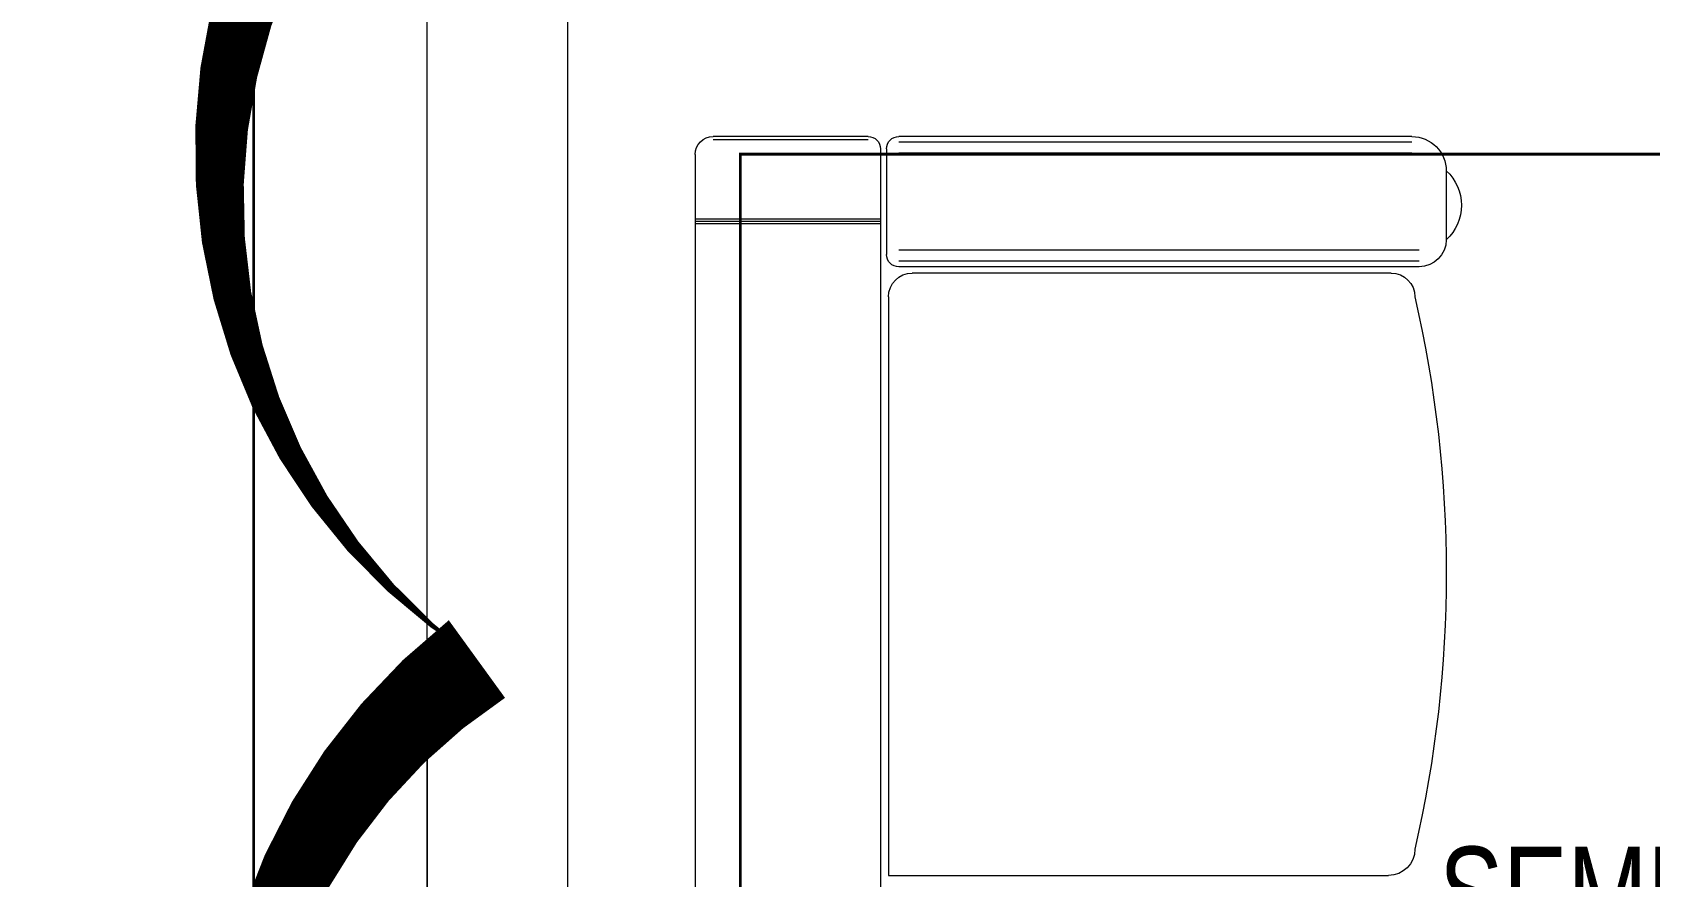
# Model space of a CAD drawing. Header units: metres. Extents: x 75097 to 220695, y -1557923 to -1361206.
# Drawn here: x 161387 to 163110, y -1422385 to -1421485 of the extents above; entities that cross this region are included whole.
import ezdxf

# ---------------------------------------------------------------- set-up
doc = ezdxf.new("R2010")
doc.units = ezdxf.units.M
doc.layers.get('0').update_dxf_attribs({"lineweight": 0})
for name, color, linetype, lineweight in [('A-100 - Copy$0$72_EGR_BASE_TEXT', 8, 'Continuous', 0), ('A-100 - Copy$0$Medical Equipment and Furniture', 8, 'Continuous', 0), ('A-100 - Copy$0$Medical Equipment and Furniture1', 8, 'Continuous', 5), ('A-100 - Copy$0$Walls', 8, 'Continuous', 0)]:
    doc.layers.add(name, color=color, linetype=linetype, lineweight=lineweight)
doc.layers.add('E-POWR', color=7, linetype='Continuous', lineweight=9, true_color=0x4e7e3e)
doc.layers.add('REV 01', color=7, linetype='Continuous', lineweight=0, true_color=0xe41b4d)
doc.styles.add('A-100 - Copy$0$X3G_ENTITY_2587EA', font='swisscl.ttf', dxfattribs={"height": 200})

# ---------------------------------------------------------------- blocks, each defined once
blk = doc.blocks.new('NORMAL SOCKET')
at = {"layer": 'E-POWR'}
for p, q in [((0, 307.7), (0, 615.4)), ((-307.7, 0), (307.7, 0))]:
    blk.add_line(p, q, dxfattribs=at)
blk.add_ellipse((0, 0), major_axis=(32.8, 305.9), ratio=1, start_param=4.81904, end_param=7.960633, dxfattribs=at)
blk = doc.blocks.new('A-100 - Copy$0$GF21008-P')
at = {"layer": 'A-100 - Copy$0$Medical Equipment and Furniture1'}
for p, q in [((-0.7709, 0), (0.7906, 0)), ((-0.7019, -0.1974), (-0.7019, 0)), ((-0.6994, -0.1974), (-0.6994, 0)), ((-0.6968, -0.1974), (-0.6968, 0)), ((-0.79, -0.1841), (-0.79, -0.0191)), ((-0.7866, -0.1841), (-0.7866, -0.0191)), ((-0.7767, -0.1974), (0.7964, -0.1974)), ((-0.7767, -0.2037), (-0.6644, -0.2037)), ((-0.6191, -0.2059), (-0.0026, -0.2059)), ((-0.0026, -0.2059), (-0.0026, -0.7385)), ((-0.79, -0.7634), (-0.79, -0.217)), ((-0.784, -0.7634), (-0.784, -0.217)), ((-0.7722, -0.7634), (-0.7722, -0.217)), ((-0.6689, -0.7712), (-0.6689, -0.217)), ((-0.6571, -0.7712), (-0.6571, -0.217)), ((-0.6512, -0.7712), (-0.6512, -0.217)), ((-0.6444, -0.7413), (-0.6444, -0.2312)), ((-0.7533, -0.8), (-0.68, -0.8))]:
    blk.add_line(p, q, dxfattribs=at)
for centre, radius, start, end in [((-0.7709, -0.0191), 0.0191, 90, 180), ((-0.7767, -0.1841), 0.0133, 180, 270), ((-0.7767, -0.217), 0.0133, 90, 180), ((-0.6644, -0.217), 0.0133, 0, 90), ((-0.6191, -0.2312), 0.0253, 90, 180), ((-0.0307, -0.7385), 0.0281, 270, 0), ((-0.6191, -0.7413), 0.0253, 180, 270), ((-0.7533, -0.7634), 0.0366, 180, 270), ((-0.68, -0.7712), 0.0288, 270, 0), ((-0.3249, 0.51), 1.31, 257.0217, 282.9783), ((-0.7167, -0.7662), 0.0499, 222.6462, 317.3538)]:
    blk.add_arc(centre, radius, start, end, dxfattribs=at)
blk = doc.blocks.new('A-100 - Copy')
at = {"layer": 'A-100 - Copy$0$Walls'}
for p, q in [((161807.3, -1424712.7, 0), (161807.3, -1411222.7, 0)), ((161957.3, -1423972.7, 0), (161957.3, -1419830.8, 0))]:
    blk.add_line(p, q, dxfattribs=at)
at = {"layer": 'A-100 - Copy$0$Medical Equipment and Furniture', "xscale": -1000.000000000003, "yscale": 1000.000000000003, "zscale": 1000, "rotation": 90}
blk.add_blockref('A-100 - Copy$0$GF21008-P', (162092.9, -1422386.3, 0), dxfattribs=at)
at = {"layer": 'A-100 - Copy$0$72_EGR_BASE_TEXT', "insert": (163409.2, -1422353.1), "char_height": 100, "attachment_point": 2, "style": 'A-100 - Copy$0$X3G_ENTITY_2587EA'}
blk.add_mtext('SEMEN COLLECTION', dxfattribs=at)

msp = doc.modelspace()

# ---------------------------------------------------------------- linework, layer by layer
at = {"layer": 'E-POWR', "const_width": 3}
msp.add_lwpolyline([(172208, -1402593.8), (172566.6, -1402593.8), (172566.6, -1403065.6), (172286.1, -1403065.6), (172292.9, -1405537.4), (172292.9, -1411248.1), (167493.6, -1411248.1), (161625.3, -1411248.1), (161622.7, -1412438.8), (161622.7, -1422439), (161622.7, -1432439), (161622.7, -1443656.7), (162330.4, -1443659.6)], dxfattribs=at)
at = {"layer": 'E-POWR', "const_width": 3, "elevation": 0}
msp.add_lwpolyline([(172365.6, -1426253.2), (168449.1, -1426253.2), (168449.1, -1423873.6), (162140.9, -1423873.6), (162140.9, -1421615.2), (166251.3, -1421615.2), (166251.3, -1423007.3), (166826.9, -1423007.3), (166826.9, -1421615.2), (171217.5, -1421615.2)], dxfattribs=at)

# ---------------------------------------------------------------- block references
at = {"layer": 'E-POWR', "color": 85, "xscale": -0.6, "yscale": 0.6, "zscale": 0.6, "rotation": 90}
msp.add_blockref('NORMAL SOCKET', (161807.3, -1422439, 0), dxfattribs=at)

# ---------------------------------------------------------------- next in the draw order: block references
msp.add_blockref('A-100 - Copy', (0, 0))

# ---------------------------------------------------------------- next in the draw order: linework, layer by layer
at = {"layer": 'REV 01', "color": 3, "elevation": 0}
msp.add_lwpolyline([(161893.3, -1424194.1, 0, 102.1, -0.520567), (161876.9, -1423173.6, 0, 102.1, -0.520567), (161860.4, -1422153.1, 0, 102.1, -0.520567), (161843.9, -1421132.7, 0, 102.1, -0.520567), (161827.4, -1420112.2, 0, 102.1, -0.520567), (161810.9, -1419091.7, 0, 102.1, -0.520567), (161794.4, -1418071.3, 0, 102.1, -0.520567), (161778, -1417050.8, 0, 102.1, -0.520567), (161761.5, -1416030.3, 0, 102.1, -0.520567), (161745, -1415009.9, 0, 102.1, -0.520567), (161728.5, -1413989.4, 0, 102.1, -0.520567), (161712, -1412968.9, 0, 102.1, -0.520567), (161695.5, -1411948.5, 0, 102.1, -0.520567), (161684.6, -1411268.8, 0, 102.1, -0.520567), (162704.9, -1411293.2, 0, 102.1, -0.520567), (163725.2, -1411317.6, 0, 102.1, -0.520567), (164745.5, -1411342, 0, 102.1, -0.520567), (165765.8, -1411366.4, 0, 102.1, -0.520567), (166786.1, -1411390.8, 0, 102.1, -0.520567), (167806.4, -1411415.2, 0, 102.1, -0.520567), (168826.7, -1411439.6, 0, 102.1, -0.520567), (169847, -1411464, 0, 102.1, -0.520567)], format="xyseb", dxfattribs=at)

doc.saveas('drawing.dxf')
